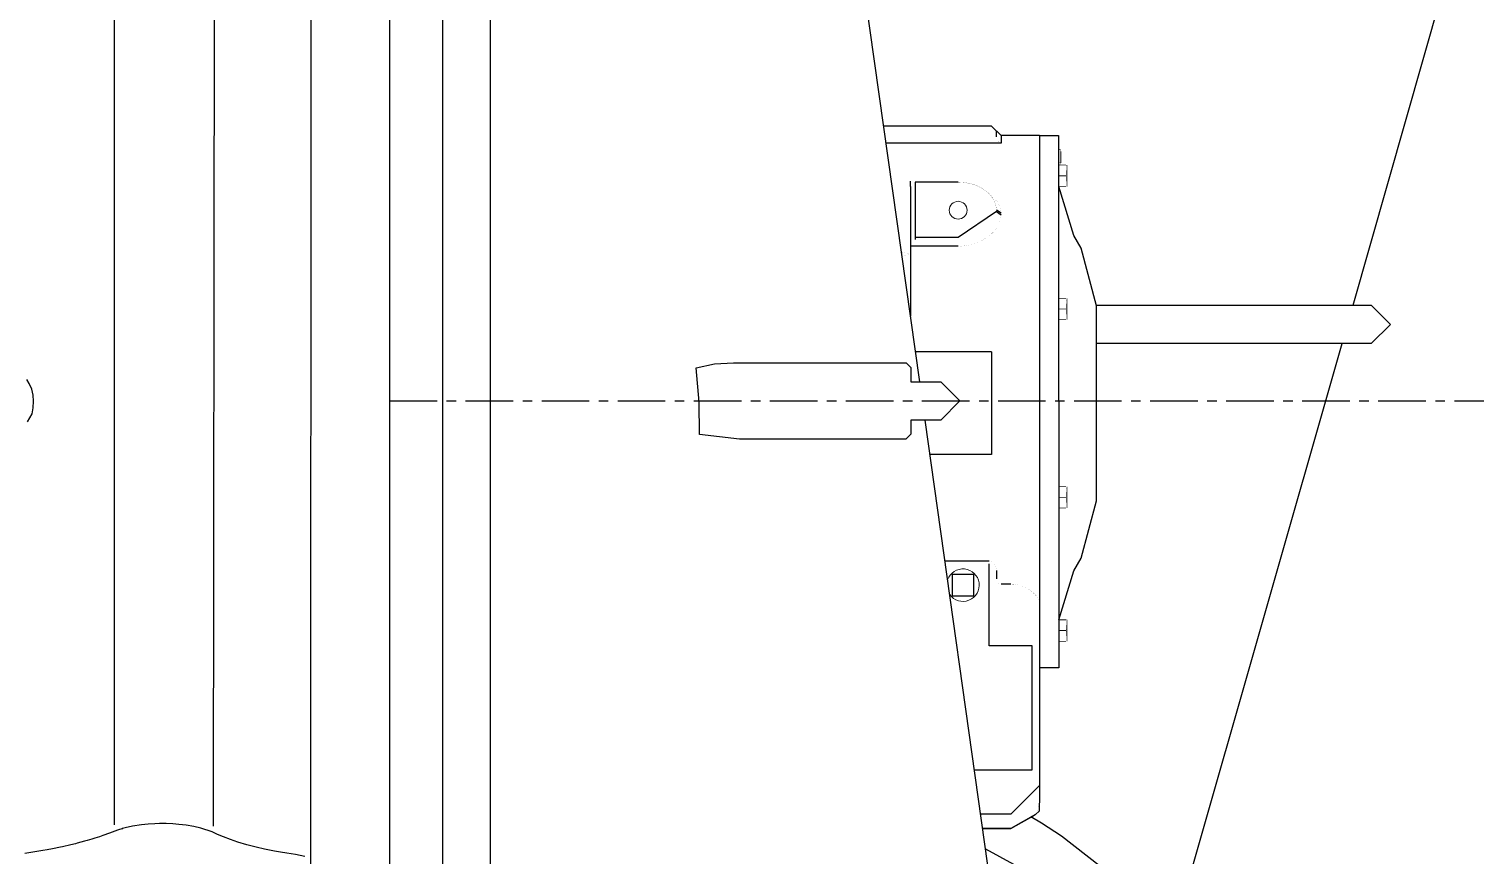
# Model space of a CAD drawing. Header units: inches. Extents: x 0 to 533, y 0 to 406.
# Drawn here: x 193.96 to 231.99, y 179.8 to 201.52 of the extents above; entities that cross this region are included whole.
import ezdxf

# ---------------------------------------------------------------- set-up
doc = ezdxf.new("R2010")
doc.units = ezdxf.units.IN
doc.header["$MEASUREMENT"] = 0
doc.linetypes.add('atContinuous2', pattern=[0])
doc.linetypes.add('CENTER', pattern=[2, 1.25, -0.25, 0.25, -0.25])
doc.layers.add('UnFound-2', color=7, linetype='Continuous')

# ---------------------------------------------------------------- blocks, each defined once
blk = doc.blocks.new('P1DISCHARGESV')
for p, q in [((-38.772, -35.8), (-38.772, 35.235)), ((-37.513, -35.592), (-37.516, 35.235)), ((-26.229, 0.503), (-28.866, 19.166)), ((-40.168, 12.438), (-40.168, -12.438)), ((-14.83, 2.513), (-12.257, 11.557)), ((-24.337, 7.225), (-27.179, 7.225)), ((-24.085, 6.975), (-24.337, 7.225)), ((-24.212, 6.945), (-24.212, 7.1)), ((-23.081, 6.975), (-24.085, 6.975)), ((-24.085, 6.975), (-24.085, 6.775)), ((-23.081, 6.975), (-22.578, 6.975)), ((-23.081, 6.975), (-23.081, -10.109)), ((-22.578, 6.975), (-22.57, -7.02)), ((-24.085, 6.775), (-27.115, 6.775)), ((-26.472, 5.637), (-26.472, 5.773)), ((-26.344, 5.75), (-26.347, 4.243)), ((-25.216, 5.75), (-26.344, 5.75)), ((-26.472, 5.637), (-26.472, 2.226)), ((-22.174, 4.351), (-22.57, 5.634)), ((-24.211, 4.979), (-25.216, 4.292)), ((-24.212, 5.02), (-24.086, 4.942)), ((-24.211, 4.979), (-24.086, 4.888)), ((-25.216, 4.292), (-26.347, 4.292)), ((-21.978, 4.012), (-22.174, 4.351)), ((-25.216, 4.066), (-26.466, 4.07)), ((-21.575, 2.504), (-21.978, 4.012)), ((-21.575, -2.625), (-21.575, 2.504)), ((-21.574, 2.513), (-14.354, 2.513)), ((-14.354, 2.513), (-13.852, 2.01)), ((-13.852, 2.01), (-14.353, 1.509)), ((-24.337, 1.294), (-26.341, 1.294)), ((-24.337, 1.294), (-24.337, -1.413)), ((-14.353, 1.509), (-21.574, 1.509)), ((-19.785, -14.805), (-15.119, 1.509)), ((-32.107, 0.867), (-31.626, 0.975)), ((-32.024, -0.029), (-32.107, 0.867)), ((-31.626, 0.975), (-31.125, 1.005)), ((-31.125, 1.005), (-26.588, 1.005)), ((-26.588, 1.005), (-26.462, 0.88)), ((-26.462, 0.88), (-26.462, 0.503)), ((-26.462, 0.503), (-25.676, 0.503)), ((-25.676, 0.503), (-25.174, -0.001)), ((-32.018, -0.882), (-32.024, -0.029)), ((-25.174, -0.001), (-25.676, -0.502)), ((-25.676, -0.502), (-26.462, -0.502)), ((-26.462, -0.502), (-26.462, -0.878)), ((-23.751, -17.04), (-26.087, -0.502)), ((-30.963, -1.005), (-32.018, -0.882)), ((-26.589, -1.005), (-30.963, -1.005)), ((-26.462, -0.878), (-26.589, -1.005)), ((-24.337, -1.413), (-25.958, -1.413)), ((-21.978, -4.13), (-21.575, -2.625)), ((-22.174, -4.47), (-21.978, -4.13)), ((-24.4, -4.214), (-25.563, -4.214)), ((-24.809, -4.561), (-25.371, -4.561)), ((-25.371, -4.561), (-25.371, -5.125)), ((-24.809, -5.125), (-24.809, -4.561)), ((-24.399, -6.436), (-24.4, -4.287)), ((-24.211, -4.457), (-24.211, -4.677)), ((-22.57, -5.755), (-22.174, -4.47)), ((-23.834, -4.815), (-24.085, -4.816)), ((-25.371, -5.125), (-24.809, -5.125)), ((-23.269, -6.436), (-24.399, -6.436)), ((-23.269, -9.701), (-23.269, -6.436)), ((-22.57, -7.02), (-23.081, -7.02)), ((-24.788, -9.701), (-23.269, -9.701)), ((-23.081, -10.109), (-23.834, -10.862)), ((-23.081, -10.109), (-23.081, -10.486)), ((-23.082, -10.539), (-23.09, -10.605)), ((-23.09, -10.605), (-23.09, -10.663)), ((-23.081, -10.486), (-23.082, -10.539)), ((-23.834, -10.862), (-24.624, -10.862)), ((-23.186, -10.871), (-23.834, -11.238)), ((-23.834, -11.238), (-23.195, -10.883)), ((-23.028, -11.098), (-23.309, -10.936)), ((-23.09, -10.79), (-23.186, -10.871)), ((-23.09, -10.663), (-23.09, -10.79)), ((-23.834, -11.238), (-24.57, -11.238)), ((-24.57, -11.238), (-23.834, -11.238)), ((-22.495, -11.445), (-23.028, -11.098)), ((-23.752, -12.186), (-24.493, -11.787)), ((-21.499, -12.222), (-22.495, -11.445))]:
    blk.add_line(p, q)
at = {"color": 5, "linetype": 'CENTER'}
blk.add_line((-40.168, 0), (0, 0), dxfattribs=at)
at = {"layer": 'UnFound-2', "color": 7, "lineweight": 9}
for points in [[(-24.085, 6.775, 0.000776, 0.000776, 0), (-24.093, 6.779, 0.000776, 0.000776, 0), (-24.101, 6.781, 0.000776, 0.000776, 0), (-24.108, 6.785, 0.000776, 0.000776, 0), (-24.115, 6.789, 0.000776, 0.000776, 0), (-24.123, 6.793, 0.000776, 0.000776, 0), (-24.13, 6.798, 0.000776, 0.000776, 0), (-24.137, 6.803, 0.000776, 0.000776, 0), (-24.145, 6.808, 0.000776, 0.000776, 0), (-24.151, 6.815, 0.000776, 0.000776, 0), (-24.158, 6.822, 0.000776, 0.000776, 0), (-24.164, 6.828, 0.000776, 0.000776, 0), (-24.17, 6.836, 0.000776, 0.000776, 0), (-24.176, 6.843, 0.000776, 0.000776, 0), (-24.183, 6.852, 0.000776, 0.000776, 0), (-24.187, 6.86, 0.000776, 0.000776, 0), (-24.192, 6.87, 0.000776, 0.000776, 0), (-24.196, 6.877, 0.000776, 0.000776, 0), (-24.2, 6.886, 0.000776, 0.000776, 0), (-24.203, 6.896, 0.000776, 0.000776, 0), (-24.206, 6.905, 0.000776, 0.000776, 0), (-24.208, 6.916, 0.000776, 0.000776, 0), (-24.21, 6.924, 0.000776, 0.000776, 0), (-24.211, 6.934, 0.000776, 0.000776, 0), (-24.212, 6.945, 0.000776, 0.000776, 0)], [(-22.578, 6.621, 0.00597, 0.00597, 0), (-22.518, 6.621, 0.00597, 0.00597, 0)], [(-22.578, 6.604, 0.00597, 0.00597, 0), (-22.518, 6.604, 0.00597, 0.00597, 0)], [(-22.578, 6.6, 0.00597, 0.00597, 0), (-22.518, 6.6, 0.00597, 0.00597, 0)], [(-22.578, 6.561, 0.00597, 0.00597, 0), (-22.518, 6.561, 0.00597, 0.00597, 0)], [(-22.518, 6.258, 0.0302, 0.0302, 0), (-22.518, 6.561, 0.0302, 0.0302, 0)], [(-22.518, 6.561, 0.00395, 0.00395, 0), (-22.518, 6.6, 0.00395, 0.00395, 0)], [(-22.518, 6.604, 0.00173, 0.00173, 0), (-22.518, 6.621, 0.00173, 0.00173, 0)], [(-22.518, 6.6, 0.000385, 0.000385, 0), (-22.518, 6.604, 0.000385, 0.000385, 0)], [(-22.578, 6.199, 0.0196, 0.0196, 0), (-22.383, 6.199, 0.0196, 0.0196, 0)], [(-22.578, 6.258, 0.00597, 0.00597, 0), (-22.518, 6.258, 0.00597, 0.00597, 0)], [(-22.578, 6.256, 0.00597, 0.00597, 0), (-22.518, 6.256, 0.00597, 0.00597, 0)], [(-22.578, 6.219, 0.00597, 0.00597, 0), (-22.518, 6.219, 0.00597, 0.00597, 0)], [(-22.578, 6.219, 0.00597, 0.00597, 0), (-22.518, 6.219, 0.00597, 0.00597, 0)], [(-22.578, 6.206, 0.00597, 0.00597, 0), (-22.518, 6.206, 0.00597, 0.00597, 0)], [(-22.578, 6.204, 0.00597, 0.00597, 0), (-22.518, 6.204, 0.00597, 0.00597, 0)], [(-22.518, 6.219, 0.00376, 0.00376, 0), (-22.518, 6.256, 0.00376, 0.00376, 0)], [(-22.518, 6.206, 0.00125, 0.00125, 0), (-22.518, 6.219, 0.00125, 0.00125, 0)], [(-22.518, 6.256, 0.000193, 0.000193, 0), (-22.518, 6.258, 0.000193, 0.000193, 0)], [(-22.518, 6.204, 0.000193, 0.000193, 0), (-22.518, 6.206, 0.000193, 0.000193, 0)], [(-22.357, 6.199, 0.0025, 0.0025, 0), (-22.382, 6.199, 0.0025, 0.0025, 0)], [(-22.383, 6.199, 0.000482, 0.000482, 0), (-22.381, 6.192, 0.000482, 0.000482, 0), (-22.379, 6.186, 0.000482, 0.000482, 0), (-22.376, 6.18, 0.000482, 0.000482, 0), (-22.375, 6.175, 0.000482, 0.000482, 0), (-22.372, 6.168, 0.000482, 0.000482, 0), (-22.372, 6.162, 0.000482, 0.000482, 0), (-22.37, 6.154, 0.000482, 0.000482, 0), (-22.368, 6.15, 0.000482, 0.000482, 0), (-22.367, 6.143, 0.000482, 0.000482, 0), (-22.365, 6.138, 0.000482, 0.000482, 0), (-22.364, 6.132, 0.000482, 0.000482, 0), (-22.363, 6.127, 0.000482, 0.000482, 0), (-22.362, 6.12, 0.000482, 0.000482, 0), (-22.361, 6.115, 0.000482, 0.000482, 0), (-22.36, 6.109, 0.000482, 0.000482, 0), (-22.359, 6.103, 0.000482, 0.000482, 0), (-22.359, 6.098, 0.000482, 0.000482, 0), (-22.359, 6.093, 0.000482, 0.000482, 0), (-22.359, 6.087, 0.000482, 0.000482, 0), (-22.358, 6.081, 0.000482, 0.000482, 0), (-22.358, 6.075, 0.000482, 0.000482, 0), (-22.358, 6.069, 0.000482, 0.000482, 0), (-22.358, 6.064, 0.000482, 0.000482, 0), (-22.358, 6.058, 0.000482, 0.000482, 0)], [(-22.357, 6.199, 0.0141, 0.0141, 0), (-22.357, 6.058, 0.0141, 0.0141, 0)], [(-24.211, 5.003, 0.00385, 0.00385, 0), (-24.212, 5.042, 0.00385, 0.00385, 0), (-24.216, 5.081, 0.00385, 0.00385, 0), (-24.223, 5.12, 0.00385, 0.00385, 0), (-24.233, 5.158, 0.00385, 0.00385, 0), (-24.245, 5.196, 0.00385, 0.00385, 0), (-24.26, 5.233, 0.00385, 0.00385, 0), (-24.276, 5.268, 0.00385, 0.00385, 0), (-24.295, 5.304, 0.00385, 0.00385, 0), (-24.316, 5.339, 0.00385, 0.00385, 0), (-24.341, 5.372, 0.00385, 0.00385, 0), (-24.367, 5.404, 0.00385, 0.00385, 0), (-24.393, 5.434, 0.00385, 0.00385, 0), (-24.423, 5.465, 0.00385, 0.00385, 0), (-24.454, 5.493, 0.00385, 0.00385, 0), (-24.488, 5.519, 0.00385, 0.00385, 0), (-24.523, 5.545, 0.00385, 0.00385, 0), (-24.558, 5.57, 0.00385, 0.00385, 0), (-24.596, 5.592, 0.00385, 0.00385, 0), (-24.633, 5.614, 0.00385, 0.00385, 0), (-24.675, 5.633, 0.00385, 0.00385, 0), (-24.715, 5.652, 0.00385, 0.00385, 0), (-24.757, 5.668, 0.00385, 0.00385, 0), (-24.8, 5.684, 0.00385, 0.00385, 0), (-24.844, 5.699, 0.00385, 0.00385, 0), (-24.889, 5.71, 0.00385, 0.00385, 0), (-24.934, 5.721, 0.00385, 0.00385, 0), (-24.98, 5.73, 0.00385, 0.00385, 0), (-25.027, 5.737, 0.00385, 0.00385, 0), (-25.074, 5.743, 0.00385, 0.00385, 0), (-25.121, 5.746, 0.00385, 0.00385, 0), (-25.169, 5.75, 0.00385, 0.00385, 0), (-25.216, 5.75, 0.00385, 0.00385, 0)], [(-22.578, 5.918, 0.0196, 0.0196, 0), (-22.383, 5.918, 0.0196, 0.0196, 0)], [(-22.383, 5.918, 0.000482, 0.000482, 0), (-22.381, 5.91, 0.000482, 0.000482, 0), (-22.379, 5.904, 0.000482, 0.000482, 0), (-22.376, 5.897, 0.000482, 0.000482, 0), (-22.375, 5.892, 0.000482, 0.000482, 0), (-22.372, 5.886, 0.000482, 0.000482, 0), (-22.372, 5.88, 0.000482, 0.000482, 0), (-22.37, 5.873, 0.000482, 0.000482, 0), (-22.368, 5.866, 0.000482, 0.000482, 0), (-22.367, 5.861, 0.000482, 0.000482, 0), (-22.365, 5.856, 0.000482, 0.000482, 0), (-22.364, 5.848, 0.000482, 0.000482, 0), (-22.363, 5.843, 0.000482, 0.000482, 0), (-22.362, 5.839, 0.000482, 0.000482, 0), (-22.361, 5.832, 0.000482, 0.000482, 0), (-22.36, 5.825, 0.000482, 0.000482, 0), (-22.359, 5.82, 0.000482, 0.000482, 0), (-22.359, 5.815, 0.000482, 0.000482, 0), (-22.359, 5.81, 0.000482, 0.000482, 0), (-22.359, 5.803, 0.000482, 0.000482, 0), (-22.358, 5.797, 0.000482, 0.000482, 0), (-22.358, 5.792, 0.000482, 0.000482, 0), (-22.358, 5.788, 0.000482, 0.000482, 0), (-22.358, 5.781, 0.000482, 0.000482, 0), (-22.358, 5.775, 0.000482, 0.000482, 0)], [(-22.357, 6.058, 0.000305, 0.000305, 0), (-22.357, 6.053, 0.000305, 0.000305, 0), (-22.357, 6.046, 0.000305, 0.000305, 0), (-22.357, 6.041, 0.000305, 0.000305, 0), (-22.357, 6.037, 0.000305, 0.000305, 0), (-22.358, 6.029, 0.000305, 0.000305, 0), (-22.359, 6.023, 0.000305, 0.000305, 0), (-22.359, 6.019, 0.000305, 0.000305, 0), (-22.359, 6.013, 0.000305, 0.000305, 0), (-22.36, 6.007, 0.000305, 0.000305, 0), (-22.361, 6, 0.000305, 0.000305, 0), (-22.362, 5.997, 0.000305, 0.000305, 0), (-22.363, 5.991, 0.000305, 0.000305, 0), (-22.364, 5.984, 0.000305, 0.000305, 0), (-22.366, 5.978, 0.000305, 0.000305, 0), (-22.367, 5.973, 0.000305, 0.000305, 0), (-22.369, 5.966, 0.000305, 0.000305, 0), (-22.37, 5.96, 0.000305, 0.000305, 0), (-22.372, 5.955, 0.000305, 0.000305, 0), (-22.373, 5.949, 0.000305, 0.000305, 0), (-22.374, 5.942, 0.000305, 0.000305, 0), (-22.376, 5.936, 0.000305, 0.000305, 0), (-22.378, 5.929, 0.000305, 0.000305, 0), (-22.38, 5.923, 0.000305, 0.000305, 0), (-22.382, 5.917, 0.000305, 0.000305, 0)], [(-22.357, 5.775, 0.000385, 0.000385, 0), (-22.357, 5.769, 0.000385, 0.000385, 0), (-22.357, 5.765, 0.000385, 0.000385, 0), (-22.357, 5.758, 0.000385, 0.000385, 0), (-22.357, 5.753, 0.000385, 0.000385, 0), (-22.358, 5.747, 0.000385, 0.000385, 0), (-22.359, 5.743, 0.000385, 0.000385, 0), (-22.359, 5.735, 0.000385, 0.000385, 0), (-22.359, 5.729, 0.000385, 0.000385, 0), (-22.36, 5.724, 0.000385, 0.000385, 0), (-22.361, 5.719, 0.000385, 0.000385, 0), (-22.362, 5.715, 0.000385, 0.000385, 0), (-22.363, 5.707, 0.000385, 0.000385, 0), (-22.364, 5.701, 0.000385, 0.000385, 0), (-22.366, 5.696, 0.000385, 0.000385, 0), (-22.367, 5.69, 0.000385, 0.000385, 0), (-22.369, 5.684, 0.000385, 0.000385, 0), (-22.37, 5.678, 0.000385, 0.000385, 0), (-22.372, 5.673, 0.000385, 0.000385, 0), (-22.373, 5.666, 0.000385, 0.000385, 0), (-22.374, 5.66, 0.000385, 0.000385, 0), (-22.376, 5.653, 0.000385, 0.000385, 0), (-22.378, 5.647, 0.000385, 0.000385, 0), (-22.38, 5.64, 0.000385, 0.000385, 0), (-22.382, 5.634, 0.000385, 0.000385, 0)], [(-22.357, 6.058, 0.0283, 0.0283, 0), (-22.357, 5.775, 0.0283, 0.0283, 0)], [(-22.357, 5.775, 0.0141, 0.0141, 0), (-22.357, 5.634, 0.0141, 0.0141, 0)], [(-26.348, 5.65, 0.000409, 0.000409, 0), (-26.35, 5.644, 0.000409, 0.000409, 0), (-26.352, 5.638, 0.000409, 0.000409, 0), (-26.355, 5.633, 0.000409, 0.000409, 0), (-26.357, 5.63, 0.000409, 0.000409, 0), (-26.361, 5.626, 0.000409, 0.000409, 0), (-26.365, 5.623, 0.000409, 0.000409, 0), (-26.37, 5.62, 0.000409, 0.000409, 0), (-26.375, 5.618, 0.000409, 0.000409, 0), (-26.381, 5.616, 0.000409, 0.000409, 0), (-26.385, 5.614, 0.000409, 0.000409, 0), (-26.39, 5.614, 0.000409, 0.000409, 0), (-26.396, 5.613, 0.000409, 0.000409, 0), (-26.403, 5.614, 0.000409, 0.000409, 0), (-26.408, 5.614, 0.000409, 0.000409, 0), (-26.414, 5.615, 0.000409, 0.000409, 0), (-26.421, 5.616, 0.000409, 0.000409, 0), (-26.427, 5.618, 0.000409, 0.000409, 0), (-26.434, 5.62, 0.000409, 0.000409, 0), (-26.439, 5.621, 0.000409, 0.000409, 0), (-26.446, 5.624, 0.000409, 0.000409, 0), (-26.452, 5.628, 0.000409, 0.000409, 0), (-26.46, 5.63, 0.000409, 0.000409, 0), (-26.465, 5.633, 0.000409, 0.000409, 0), (-26.472, 5.637, 0.000409, 0.000409, 0)], [(-24.369, 5.408, 0.00134, 0.00134, 0), (-24.355, 5.396, 0.00134, 0.00134, 0), (-24.342, 5.388, 0.00134, 0.00134, 0), (-24.329, 5.378, 0.00134, 0.00134, 0), (-24.317, 5.366, 0.00134, 0.00134, 0), (-24.305, 5.357, 0.00134, 0.00134, 0), (-24.292, 5.346, 0.00134, 0.00134, 0), (-24.281, 5.336, 0.00134, 0.00134, 0), (-24.269, 5.325, 0.00134, 0.00134, 0), (-24.259, 5.313, 0.00134, 0.00134, 0), (-24.247, 5.304, 0.00134, 0.00134, 0), (-24.238, 5.291, 0.00134, 0.00134, 0), (-24.228, 5.28, 0.00134, 0.00134, 0), (-24.217, 5.268, 0.00134, 0.00134, 0), (-24.208, 5.258, 0.00134, 0.00134, 0), (-24.199, 5.244, 0.00134, 0.00134, 0), (-24.19, 5.232, 0.00134, 0.00134, 0), (-24.182, 5.222, 0.00134, 0.00134, 0), (-24.173, 5.208, 0.00134, 0.00134, 0), (-24.166, 5.196, 0.00134, 0.00134, 0), (-24.159, 5.184, 0.00134, 0.00134, 0), (-24.151, 5.171, 0.00134, 0.00134, 0), (-24.145, 5.158, 0.00134, 0.00134, 0), (-24.138, 5.146, 0.00134, 0.00134, 0), (-24.132, 5.132, 0.00134, 0.00134, 0), (-24.127, 5.12, 0.00134, 0.00134, 0), (-24.122, 5.106, 0.00134, 0.00134, 0), (-24.116, 5.094, 0.00134, 0.00134, 0), (-24.111, 5.079, 0.00134, 0.00134, 0), (-24.108, 5.066, 0.00134, 0.00134, 0), (-24.104, 5.052, 0.00134, 0.00134, 0), (-24.1, 5.039, 0.00134, 0.00134, 0), (-24.097, 5.024, 0.00134, 0.00134, 0), (-24.094, 5.011, 0.00134, 0.00134, 0), (-24.092, 4.997, 0.00134, 0.00134, 0), (-24.089, 4.984, 0.00134, 0.00134, 0), (-24.088, 4.97, 0.00134, 0.00134, 0), (-24.087, 4.955, 0.00134, 0.00134, 0), (-24.086, 4.942, 0.00134, 0.00134, 0)], [(-22.578, 5.634, 0.0196, 0.0196, 0), (-22.383, 5.634, 0.0196, 0.0196, 0)], [(-22.383, 5.634, 0.0025, 0.0025, 0), (-22.358, 5.634, 0.0025, 0.0025, 0)], [(-24.211, 4.979, 0.0000963, 0.0000963, 0), (-24.211, 4.981, 0.0000963, 0.0000963, 0), (-24.211, 4.982, 0.0000963, 0.0000963, 0), (-24.211, 4.983, 0.0000963, 0.0000963, 0), (-24.211, 4.984, 0.0000963, 0.0000963, 0), (-24.211, 4.985, 0.0000963, 0.0000963, 0), (-24.211, 4.987, 0.0000963, 0.0000963, 0), (-24.211, 4.989, 0.0000963, 0.0000963, 0), (-24.211, 4.989, 0.0000963, 0.0000963, 0), (-24.211, 4.99, 0.0000963, 0.0000963, 0), (-24.211, 4.992, 0.0000963, 0.0000963, 0), (-24.211, 4.993, 0.0000963, 0.0000963, 0), (-24.211, 4.994, 0.0000963, 0.0000963, 0), (-24.211, 4.995, 0.0000963, 0.0000963, 0), (-24.211, 4.996, 0.0000963, 0.0000963, 0), (-24.211, 4.998, 0.0000963, 0.0000963, 0), (-24.211, 4.999, 0.0000963, 0.0000963, 0), (-24.211, 5.001, 0.0000963, 0.0000963, 0), (-24.211, 5.003, 0.0000963, 0.0000963, 0)], [(-24.086, 4.887, 0.00128, 0.00128, 0), (-24.087, 4.873, 0.00128, 0.00128, 0), (-24.088, 4.859, 0.00128, 0.00128, 0), (-24.089, 4.845, 0.00128, 0.00128, 0), (-24.092, 4.831, 0.00128, 0.00128, 0), (-24.094, 4.817, 0.00128, 0.00128, 0), (-24.097, 4.803, 0.00128, 0.00128, 0), (-24.1, 4.788, 0.00128, 0.00128, 0), (-24.103, 4.776, 0.00128, 0.00128, 0), (-24.107, 4.761, 0.00128, 0.00128, 0), (-24.11, 4.747, 0.00128, 0.00128, 0), (-24.115, 4.733, 0.00128, 0.00128, 0), (-24.12, 4.719, 0.00128, 0.00128, 0), (-24.125, 4.706, 0.00128, 0.00128, 0), (-24.131, 4.691, 0.00128, 0.00128, 0), (-24.136, 4.677, 0.00128, 0.00128, 0), (-24.142, 4.663, 0.00128, 0.00128, 0), (-24.148, 4.649, 0.00128, 0.00128, 0), (-24.156, 4.634, 0.00128, 0.00128, 0), (-24.162, 4.622, 0.00128, 0.00128, 0), (-24.169, 4.608, 0.00128, 0.00128, 0), (-24.178, 4.595, 0.00128, 0.00128, 0), (-24.186, 4.58, 0.00128, 0.00128, 0), (-24.193, 4.568, 0.00128, 0.00128, 0), (-24.203, 4.553, 0.00128, 0.00128, 0), (-24.212, 4.541, 0.00128, 0.00128, 0), (-24.221, 4.527, 0.00128, 0.00128, 0), (-24.231, 4.514, 0.00128, 0.00128, 0), (-24.24, 4.501, 0.00128, 0.00128, 0), (-24.251, 4.489, 0.00128, 0.00128, 0), (-24.262, 4.475, 0.00128, 0.00128, 0), (-24.272, 4.464, 0.00128, 0.00128, 0), (-24.284, 4.451, 0.00128, 0.00128, 0), (-24.294, 4.439, 0.00128, 0.00128, 0), (-24.307, 4.425, 0.00128, 0.00128, 0), (-24.317, 4.415, 0.00128, 0.00128, 0), (-24.33, 4.402, 0.00128, 0.00128, 0), (-24.343, 4.39, 0.00128, 0.00128, 0), (-24.356, 4.379, 0.00128, 0.00128, 0), (-24.369, 4.368, 0.00128, 0.00128, 0), (-24.382, 4.356, 0.00128, 0.00128, 0), (-24.396, 4.344, 0.00128, 0.00128, 0), (-24.409, 4.334, 0.00128, 0.00128, 0), (-24.423, 4.323, 0.00128, 0.00128, 0), (-24.438, 4.311, 0.00128, 0.00128, 0), (-24.452, 4.302, 0.00128, 0.00128, 0), (-24.468, 4.292, 0.00128, 0.00128, 0), (-24.482, 4.281, 0.00128, 0.00128, 0), (-24.498, 4.27, 0.00128, 0.00128, 0), (-24.514, 4.262, 0.00128, 0.00128, 0), (-24.529, 4.251, 0.00128, 0.00128, 0), (-24.545, 4.243, 0.00128, 0.00128, 0), (-24.561, 4.234, 0.00128, 0.00128, 0), (-24.579, 4.225, 0.00128, 0.00128, 0), (-24.594, 4.217, 0.00128, 0.00128, 0), (-24.611, 4.208, 0.00128, 0.00128, 0), (-24.629, 4.199, 0.00128, 0.00128, 0), (-24.645, 4.19, 0.00128, 0.00128, 0), (-24.662, 4.184, 0.00128, 0.00128, 0), (-24.681, 4.176, 0.00128, 0.00128, 0), (-24.698, 4.169, 0.00128, 0.00128, 0), (-24.716, 4.162, 0.00128, 0.00128, 0), (-24.734, 4.155, 0.00128, 0.00128, 0), (-24.752, 4.148, 0.00128, 0.00128, 0), (-24.77, 4.141, 0.00128, 0.00128, 0), (-24.788, 4.135, 0.00128, 0.00128, 0), (-24.808, 4.131, 0.00128, 0.00128, 0), (-24.826, 4.123, 0.00128, 0.00128, 0), (-24.844, 4.118, 0.00128, 0.00128, 0), (-24.864, 4.113, 0.00128, 0.00128, 0), (-24.883, 4.108, 0.00128, 0.00128, 0), (-24.902, 4.105, 0.00128, 0.00128, 0), (-24.92, 4.099, 0.00128, 0.00128, 0), (-24.941, 4.095, 0.00128, 0.00128, 0), (-24.96, 4.09, 0.00128, 0.00128, 0), (-24.979, 4.087, 0.00128, 0.00128, 0), (-24.998, 4.084, 0.00128, 0.00128, 0), (-25.019, 4.082, 0.00128, 0.00128, 0), (-25.038, 4.078, 0.00128, 0.00128, 0), (-25.057, 4.076, 0.00128, 0.00128, 0), (-25.077, 4.074, 0.00128, 0.00128, 0), (-25.097, 4.07, 0.00128, 0.00128, 0), (-25.117, 4.07, 0.00128, 0.00128, 0), (-25.137, 4.069, 0.00128, 0.00128, 0), (-25.156, 4.067, 0.00128, 0.00128, 0), (-25.177, 4.067, 0.00128, 0.00128, 0), (-25.196, 4.066, 0.00128, 0.00128, 0), (-25.216, 4.066, 0.00128, 0.00128, 0)], [(-24.086, 4.941, 0.0000963, 0.0000963, 0), (-24.086, 4.938, 0.0000963, 0.0000963, 0), (-24.086, 4.936, 0.0000963, 0.0000963, 0), (-24.086, 4.935, 0.0000963, 0.0000963, 0), (-24.086, 4.932, 0.0000963, 0.0000963, 0), (-24.085, 4.93, 0.0000963, 0.0000963, 0), (-24.085, 4.928, 0.0000963, 0.0000963, 0), (-24.085, 4.926, 0.0000963, 0.0000963, 0), (-24.085, 4.922, 0.0000963, 0.0000963, 0), (-24.085, 4.921, 0.0000963, 0.0000963, 0), (-24.085, 4.919, 0.0000963, 0.0000963, 0), (-24.085, 4.917, 0.0000963, 0.0000963, 0), (-24.085, 4.915, 0.0000963, 0.0000963, 0), (-24.085, 4.911, 0.0000963, 0.0000963, 0), (-24.085, 4.91, 0.0000963, 0.0000963, 0), (-24.085, 4.908, 0.0000963, 0.0000963, 0), (-24.085, 4.905, 0.0000963, 0.0000963, 0), (-24.085, 4.903, 0.0000963, 0.0000963, 0), (-24.085, 4.902, 0.0000963, 0.0000963, 0), (-24.085, 4.898, 0.0000963, 0.0000963, 0), (-24.086, 4.896, 0.0000963, 0.0000963, 0), (-24.086, 4.894, 0.0000963, 0.0000963, 0), (-24.086, 4.892, 0.0000963, 0.0000963, 0), (-24.086, 4.888, 0.0000963, 0.0000963, 0), (-24.086, 4.886, 0.0000963, 0.0000963, 0)], [(-26.472, 4.067, 0.000609, 0.000609, 0), (-26.466, 4.07, 0.000609, 0.000609, 0), (-26.459, 4.078, 0.000609, 0.000609, 0), (-26.452, 4.084, 0.000609, 0.000609, 0), (-26.446, 4.088, 0.000609, 0.000609, 0), (-26.44, 4.095, 0.000609, 0.000609, 0), (-26.433, 4.1, 0.000609, 0.000609, 0), (-26.427, 4.108, 0.000609, 0.000609, 0), (-26.42, 4.115, 0.000609, 0.000609, 0), (-26.414, 4.122, 0.000609, 0.000609, 0), (-26.408, 4.128, 0.000609, 0.000609, 0), (-26.402, 4.134, 0.000609, 0.000609, 0), (-26.396, 4.142, 0.000609, 0.000609, 0), (-26.391, 4.149, 0.000609, 0.000609, 0), (-26.385, 4.157, 0.000609, 0.000609, 0), (-26.38, 4.165, 0.000609, 0.000609, 0), (-26.374, 4.171, 0.000609, 0.000609, 0), (-26.37, 4.178, 0.000609, 0.000609, 0), (-26.366, 4.187, 0.000609, 0.000609, 0), (-26.362, 4.194, 0.000609, 0.000609, 0), (-26.358, 4.2, 0.000609, 0.000609, 0), (-26.355, 4.208, 0.000609, 0.000609, 0), (-26.352, 4.215, 0.000609, 0.000609, 0), (-26.35, 4.223, 0.000609, 0.000609, 0), (-26.348, 4.228, 0.000609, 0.000609, 0)], [(-26.347, 4.243, 0.0000963, 0.0000963, 0), (-26.347, 4.242, 0.0000963, 0.0000963, 0), (-26.347, 4.24, 0.0000963, 0.0000963, 0), (-26.347, 4.238, 0.0000963, 0.0000963, 0), (-26.347, 4.236, 0.0000963, 0.0000963, 0), (-26.347, 4.234, 0.0000963, 0.0000963, 0), (-26.347, 4.232, 0.0000963, 0.0000963, 0), (-26.347, 4.231, 0.0000963, 0.0000963, 0), (-26.347, 4.23, 0.0000963, 0.0000963, 0), (-26.348, 4.229, 0.0000963, 0.0000963, 0), (-26.348, 4.228, 0.0000963, 0.0000963, 0)], [(-22.578, 2.698, 0.0196, 0.0196, 0), (-22.383, 2.698, 0.0196, 0.0196, 0)], [(-22.357, 2.698, 0.0025, 0.0025, 0), (-22.382, 2.698, 0.0025, 0.0025, 0)], [(-22.383, 2.698, 0.000385, 0.000385, 0), (-22.381, 2.691, 0.000385, 0.000385, 0), (-22.379, 2.686, 0.000385, 0.000385, 0), (-22.376, 2.678, 0.000385, 0.000385, 0), (-22.375, 2.673, 0.000385, 0.000385, 0), (-22.372, 2.667, 0.000385, 0.000385, 0), (-22.372, 2.66, 0.000385, 0.000385, 0), (-22.37, 2.654, 0.000385, 0.000385, 0), (-22.368, 2.649, 0.000385, 0.000385, 0), (-22.367, 2.642, 0.000385, 0.000385, 0), (-22.365, 2.637, 0.000385, 0.000385, 0), (-22.364, 2.632, 0.000385, 0.000385, 0), (-22.363, 2.625, 0.000385, 0.000385, 0), (-22.362, 2.619, 0.000385, 0.000385, 0), (-22.361, 2.614, 0.000385, 0.000385, 0), (-22.36, 2.608, 0.000385, 0.000385, 0), (-22.359, 2.601, 0.000385, 0.000385, 0), (-22.359, 2.597, 0.000385, 0.000385, 0), (-22.359, 2.591, 0.000385, 0.000385, 0), (-22.359, 2.586, 0.000385, 0.000385, 0), (-22.358, 2.579, 0.000385, 0.000385, 0), (-22.358, 2.573, 0.000385, 0.000385, 0), (-22.358, 2.568, 0.000385, 0.000385, 0), (-22.358, 2.563, 0.000385, 0.000385, 0), (-22.358, 2.557, 0.000385, 0.000385, 0)], [(-22.357, 2.698, 0.0141, 0.0141, 0), (-22.357, 2.557, 0.0141, 0.0141, 0)], [(-22.578, 2.416, 0.0196, 0.0196, 0), (-22.383, 2.416, 0.0196, 0.0196, 0)], [(-22.383, 2.416, 0.000482, 0.000482, 0), (-22.381, 2.409, 0.000482, 0.000482, 0), (-22.379, 2.403, 0.000482, 0.000482, 0), (-22.376, 2.397, 0.000482, 0.000482, 0), (-22.375, 2.39, 0.000482, 0.000482, 0), (-22.372, 2.385, 0.000482, 0.000482, 0), (-22.372, 2.377, 0.000482, 0.000482, 0), (-22.37, 2.372, 0.000482, 0.000482, 0), (-22.368, 2.365, 0.000482, 0.000482, 0), (-22.367, 2.36, 0.000482, 0.000482, 0), (-22.365, 2.354, 0.000482, 0.000482, 0), (-22.364, 2.349, 0.000482, 0.000482, 0), (-22.363, 2.343, 0.000482, 0.000482, 0), (-22.362, 2.337, 0.000482, 0.000482, 0), (-22.361, 2.331, 0.000482, 0.000482, 0), (-22.36, 2.324, 0.000482, 0.000482, 0), (-22.359, 2.319, 0.000482, 0.000482, 0), (-22.359, 2.314, 0.000482, 0.000482, 0), (-22.359, 2.309, 0.000482, 0.000482, 0), (-22.359, 2.302, 0.000482, 0.000482, 0), (-22.358, 2.296, 0.000482, 0.000482, 0), (-22.358, 2.292, 0.000482, 0.000482, 0), (-22.358, 2.287, 0.000482, 0.000482, 0), (-22.358, 2.279, 0.000482, 0.000482, 0), (-22.358, 2.274, 0.000482, 0.000482, 0)], [(-22.357, 2.557, 0.000385, 0.000385, 0), (-22.357, 2.55, 0.000385, 0.000385, 0), (-22.357, 2.545, 0.000385, 0.000385, 0), (-22.357, 2.541, 0.000385, 0.000385, 0), (-22.357, 2.535, 0.000385, 0.000385, 0), (-22.358, 2.529, 0.000385, 0.000385, 0), (-22.359, 2.522, 0.000385, 0.000385, 0), (-22.359, 2.518, 0.000385, 0.000385, 0), (-22.359, 2.511, 0.000385, 0.000385, 0), (-22.36, 2.506, 0.000385, 0.000385, 0), (-22.361, 2.499, 0.000385, 0.000385, 0), (-22.362, 2.495, 0.000385, 0.000385, 0), (-22.363, 2.489, 0.000385, 0.000385, 0), (-22.364, 2.483, 0.000385, 0.000385, 0), (-22.366, 2.477, 0.000385, 0.000385, 0), (-22.367, 2.471, 0.000385, 0.000385, 0), (-22.369, 2.466, 0.000385, 0.000385, 0), (-22.37, 2.46, 0.000385, 0.000385, 0), (-22.372, 2.453, 0.000385, 0.000385, 0), (-22.373, 2.448, 0.000385, 0.000385, 0), (-22.374, 2.441, 0.000385, 0.000385, 0), (-22.376, 2.436, 0.000385, 0.000385, 0), (-22.378, 2.428, 0.000385, 0.000385, 0), (-22.38, 2.422, 0.000385, 0.000385, 0), (-22.382, 2.416, 0.000385, 0.000385, 0)], [(-22.357, 2.557, 0.0283, 0.0283, 0), (-22.357, 2.274, 0.0283, 0.0283, 0)], [(-22.578, 2.133, 0.0196, 0.0196, 0), (-22.383, 2.133, 0.0196, 0.0196, 0)], [(-22.383, 2.133, 0.0025, 0.0025, 0), (-22.358, 2.133, 0.0025, 0.0025, 0)], [(-22.357, 2.274, 0.000482, 0.000482, 0), (-22.357, 2.268, 0.000482, 0.000482, 0), (-22.357, 2.262, 0.000482, 0.000482, 0), (-22.357, 2.257, 0.000482, 0.000482, 0), (-22.357, 2.252, 0.000482, 0.000482, 0), (-22.358, 2.246, 0.000482, 0.000482, 0), (-22.359, 2.241, 0.000482, 0.000482, 0), (-22.359, 2.234, 0.000482, 0.000482, 0), (-22.359, 2.23, 0.000482, 0.000482, 0), (-22.36, 2.223, 0.000482, 0.000482, 0), (-22.361, 2.218, 0.000482, 0.000482, 0), (-22.362, 2.212, 0.000482, 0.000482, 0), (-22.363, 2.206, 0.000482, 0.000482, 0), (-22.364, 2.201, 0.000482, 0.000482, 0), (-22.366, 2.196, 0.000482, 0.000482, 0), (-22.367, 2.188, 0.000482, 0.000482, 0), (-22.369, 2.183, 0.000482, 0.000482, 0), (-22.37, 2.176, 0.000482, 0.000482, 0), (-22.372, 2.171, 0.000482, 0.000482, 0), (-22.373, 2.165, 0.000482, 0.000482, 0), (-22.374, 2.159, 0.000482, 0.000482, 0), (-22.376, 2.152, 0.000482, 0.000482, 0), (-22.378, 2.146, 0.000482, 0.000482, 0), (-22.38, 2.139, 0.000482, 0.000482, 0), (-22.382, 2.133, 0.000482, 0.000482, 0)], [(-22.357, 2.274, 0.0141, 0.0141, 0), (-22.357, 2.133, 0.0141, 0.0141, 0)], [(-22.578, -2.252, 0.0196, 0.0196, 0), (-22.383, -2.252, 0.0196, 0.0196, 0)], [(-22.357, -2.252, 0.0025, 0.0025, 0), (-22.382, -2.252, 0.0025, 0.0025, 0)], [(-22.383, -2.252, 0.000482, 0.000482, 0), (-22.381, -2.26, 0.000482, 0.000482, 0), (-22.379, -2.266, 0.000482, 0.000482, 0), (-22.376, -2.272, 0.000482, 0.000482, 0), (-22.375, -2.278, 0.000482, 0.000482, 0), (-22.372, -2.284, 0.000482, 0.000482, 0), (-22.372, -2.291, 0.000482, 0.000482, 0), (-22.37, -2.297, 0.000482, 0.000482, 0), (-22.368, -2.303, 0.000482, 0.000482, 0), (-22.367, -2.309, 0.000482, 0.000482, 0), (-22.365, -2.314, 0.000482, 0.000482, 0), (-22.364, -2.32, 0.000482, 0.000482, 0), (-22.363, -2.326, 0.000482, 0.000482, 0), (-22.362, -2.331, 0.000482, 0.000482, 0), (-22.361, -2.337, 0.000482, 0.000482, 0), (-22.36, -2.345, 0.000482, 0.000482, 0), (-22.359, -2.349, 0.000482, 0.000482, 0), (-22.359, -2.354, 0.000482, 0.000482, 0), (-22.359, -2.359, 0.000482, 0.000482, 0), (-22.359, -2.367, 0.000482, 0.000482, 0), (-22.358, -2.372, 0.000482, 0.000482, 0), (-22.358, -2.377, 0.000482, 0.000482, 0), (-22.358, -2.383, 0.000482, 0.000482, 0), (-22.358, -2.39, 0.000482, 0.000482, 0), (-22.358, -2.395, 0.000482, 0.000482, 0)], [(-22.357, -2.252, 0.0143, 0.0143, 0), (-22.357, -2.395, 0.0143, 0.0143, 0)], [(-22.578, -2.534, 0.0196, 0.0196, 0), (-22.383, -2.534, 0.0196, 0.0196, 0)], [(-22.383, -2.534, 0.000482, 0.000482, 0), (-22.381, -2.542, 0.000482, 0.000482, 0), (-22.379, -2.55, 0.000482, 0.000482, 0), (-22.376, -2.554, 0.000482, 0.000482, 0), (-22.375, -2.56, 0.000482, 0.000482, 0), (-22.372, -2.568, 0.000482, 0.000482, 0), (-22.372, -2.574, 0.000482, 0.000482, 0), (-22.37, -2.579, 0.000482, 0.000482, 0), (-22.368, -2.585, 0.000482, 0.000482, 0), (-22.367, -2.591, 0.000482, 0.000482, 0), (-22.365, -2.597, 0.000482, 0.000482, 0), (-22.364, -2.603, 0.000482, 0.000482, 0), (-22.363, -2.608, 0.000482, 0.000482, 0), (-22.362, -2.615, 0.000482, 0.000482, 0), (-22.361, -2.621, 0.000482, 0.000482, 0), (-22.36, -2.627, 0.000482, 0.000482, 0), (-22.359, -2.631, 0.000482, 0.000482, 0), (-22.359, -2.637, 0.000482, 0.000482, 0), (-22.359, -2.643, 0.000482, 0.000482, 0), (-22.359, -2.649, 0.000482, 0.000482, 0), (-22.358, -2.655, 0.000482, 0.000482, 0), (-22.358, -2.659, 0.000482, 0.000482, 0), (-22.358, -2.666, 0.000482, 0.000482, 0), (-22.358, -2.672, 0.000482, 0.000482, 0), (-22.358, -2.677, 0.000482, 0.000482, 0)], [(-22.357, -2.395, 0.000397, 0.000397, 0), (-22.357, -2.401, 0.000397, 0.000397, 0), (-22.357, -2.406, 0.000397, 0.000397, 0), (-22.357, -2.41, 0.000397, 0.000397, 0), (-22.357, -2.416, 0.000397, 0.000397, 0), (-22.358, -2.423, 0.000397, 0.000397, 0), (-22.359, -2.428, 0.000397, 0.000397, 0), (-22.359, -2.434, 0.000397, 0.000397, 0), (-22.359, -2.438, 0.000397, 0.000397, 0), (-22.36, -2.446, 0.000397, 0.000397, 0), (-22.361, -2.452, 0.000397, 0.000397, 0), (-22.362, -2.456, 0.000397, 0.000397, 0), (-22.363, -2.462, 0.000397, 0.000397, 0), (-22.364, -2.468, 0.000397, 0.000397, 0), (-22.366, -2.474, 0.000397, 0.000397, 0), (-22.367, -2.48, 0.000397, 0.000397, 0), (-22.369, -2.486, 0.000397, 0.000397, 0), (-22.37, -2.491, 0.000397, 0.000397, 0), (-22.372, -2.498, 0.000397, 0.000397, 0), (-22.373, -2.504, 0.000397, 0.000397, 0), (-22.374, -2.51, 0.000397, 0.000397, 0), (-22.376, -2.516, 0.000397, 0.000397, 0), (-22.378, -2.523, 0.000397, 0.000397, 0), (-22.38, -2.53, 0.000397, 0.000397, 0), (-22.382, -2.535, 0.000397, 0.000397, 0)], [(-22.357, -2.395, 0.0282, 0.0282, 0), (-22.357, -2.677, 0.0282, 0.0282, 0)], [(-22.578, -2.818, 0.0196, 0.0196, 0), (-22.383, -2.818, 0.0196, 0.0196, 0)], [(-22.383, -2.818, 0.0025, 0.0025, 0), (-22.358, -2.818, 0.0025, 0.0025, 0)], [(-22.357, -2.677, 0.000397, 0.000397, 0), (-22.357, -2.683, 0.000397, 0.000397, 0), (-22.357, -2.689, 0.000397, 0.000397, 0), (-22.357, -2.695, 0.000397, 0.000397, 0), (-22.357, -2.699, 0.000397, 0.000397, 0), (-22.358, -2.705, 0.000397, 0.000397, 0), (-22.359, -2.71, 0.000397, 0.000397, 0), (-22.359, -2.717, 0.000397, 0.000397, 0), (-22.359, -2.722, 0.000397, 0.000397, 0), (-22.36, -2.728, 0.000397, 0.000397, 0), (-22.361, -2.734, 0.000397, 0.000397, 0), (-22.362, -2.739, 0.000397, 0.000397, 0), (-22.363, -2.745, 0.000397, 0.000397, 0), (-22.364, -2.75, 0.000397, 0.000397, 0), (-22.366, -2.758, 0.000397, 0.000397, 0), (-22.367, -2.762, 0.000397, 0.000397, 0), (-22.369, -2.768, 0.000397, 0.000397, 0), (-22.37, -2.774, 0.000397, 0.000397, 0), (-22.372, -2.78, 0.000397, 0.000397, 0), (-22.373, -2.786, 0.000397, 0.000397, 0), (-22.374, -2.792, 0.000397, 0.000397, 0), (-22.376, -2.8, 0.000397, 0.000397, 0), (-22.378, -2.805, 0.000397, 0.000397, 0), (-22.38, -2.812, 0.000397, 0.000397, 0), (-22.382, -2.818, 0.000397, 0.000397, 0)], [(-22.357, -2.677, 0.0141, 0.0141, 0), (-22.357, -2.818, 0.0141, 0.0141, 0)], [(-24.399, -4.214, 0.00116, 0.00116, 0), (-24.383, -4.214, 0.00116, 0.00116, 0), (-24.367, -4.218, 0.00116, 0.00116, 0), (-24.352, -4.222, 0.00116, 0.00116, 0), (-24.337, -4.228, 0.00116, 0.00116, 0), (-24.324, -4.234, 0.00116, 0.00116, 0), (-24.311, -4.242, 0.00116, 0.00116, 0), (-24.299, -4.252, 0.00116, 0.00116, 0), (-24.289, -4.261, 0.00116, 0.00116, 0), (-24.279, -4.271, 0.00116, 0.00116, 0), (-24.269, -4.282, 0.00116, 0.00116, 0), (-24.261, -4.293, 0.00116, 0.00116, 0), (-24.254, -4.306, 0.00116, 0.00116, 0), (-24.246, -4.317, 0.00116, 0.00116, 0), (-24.239, -4.33, 0.00116, 0.00116, 0), (-24.234, -4.342, 0.00116, 0.00116, 0), (-24.23, -4.355, 0.00116, 0.00116, 0), (-24.225, -4.366, 0.00116, 0.00116, 0), (-24.221, -4.38, 0.00116, 0.00116, 0), (-24.218, -4.393, 0.00116, 0.00116, 0), (-24.215, -4.406, 0.00116, 0.00116, 0), (-24.214, -4.417, 0.00116, 0.00116, 0), (-24.212, -4.431, 0.00116, 0.00116, 0), (-24.211, -4.443, 0.00116, 0.00116, 0), (-24.211, -4.457, 0.00116, 0.00116, 0)], [(-24.211, -4.677, 0.000681, 0.000681, 0), (-24.211, -4.686, 0.000681, 0.000681, 0), (-24.21, -4.693, 0.000681, 0.000681, 0), (-24.21, -4.7, 0.000681, 0.000681, 0), (-24.209, -4.709, 0.000681, 0.000681, 0), (-24.207, -4.716, 0.000681, 0.000681, 0), (-24.205, -4.723, 0.000681, 0.000681, 0), (-24.202, -4.732, 0.000681, 0.000681, 0), (-24.199, -4.738, 0.000681, 0.000681, 0), (-24.195, -4.744, 0.000681, 0.000681, 0), (-24.192, -4.752, 0.000681, 0.000681, 0), (-24.187, -4.76, 0.000681, 0.000681, 0), (-24.183, -4.765, 0.000681, 0.000681, 0), (-24.177, -4.773, 0.000681, 0.000681, 0), (-24.171, -4.778, 0.000681, 0.000681, 0), (-24.165, -4.784, 0.000681, 0.000681, 0), (-24.158, -4.79, 0.000681, 0.000681, 0), (-24.151, -4.795, 0.000681, 0.000681, 0), (-24.143, -4.801, 0.000681, 0.000681, 0), (-24.134, -4.805, 0.000681, 0.000681, 0), (-24.126, -4.809, 0.000681, 0.000681, 0), (-24.116, -4.812, 0.000681, 0.000681, 0), (-24.106, -4.814, 0.000681, 0.000681, 0), (-24.096, -4.816, 0.000681, 0.000681, 0), (-24.085, -4.816, 0.000681, 0.000681, 0)], [(-23.834, -4.815, 0.00144, 0.00144, 0), (-23.815, -4.816, 0.00144, 0.00144, 0), (-23.794, -4.817, 0.00144, 0.00144, 0), (-23.774, -4.818, 0.00144, 0.00144, 0), (-23.754, -4.818, 0.00144, 0.00144, 0), (-23.735, -4.822, 0.00144, 0.00144, 0), (-23.714, -4.824, 0.00144, 0.00144, 0), (-23.695, -4.828, 0.00144, 0.00144, 0), (-23.676, -4.831, 0.00144, 0.00144, 0), (-23.657, -4.835, 0.00144, 0.00144, 0), (-23.638, -4.839, 0.00144, 0.00144, 0), (-23.619, -4.844, 0.00144, 0.00144, 0), (-23.601, -4.85, 0.00144, 0.00144, 0), (-23.581, -4.855, 0.00144, 0.00144, 0), (-23.564, -4.861, 0.00144, 0.00144, 0), (-23.546, -4.868, 0.00144, 0.00144, 0), (-23.529, -4.875, 0.00144, 0.00144, 0), (-23.511, -4.88, 0.00144, 0.00144, 0), (-23.494, -4.888, 0.00144, 0.00144, 0), (-23.476, -4.896, 0.00144, 0.00144, 0), (-23.459, -4.904, 0.00144, 0.00144, 0), (-23.444, -4.912, 0.00144, 0.00144, 0), (-23.427, -4.92, 0.00144, 0.00144, 0), (-23.412, -4.929, 0.00144, 0.00144, 0), (-23.396, -4.938, 0.00144, 0.00144, 0), (-23.38, -4.947, 0.00144, 0.00144, 0), (-23.366, -4.957, 0.00144, 0.00144, 0), (-23.351, -4.966, 0.00144, 0.00144, 0), (-23.337, -4.976, 0.00144, 0.00144, 0), (-23.322, -4.986, 0.00144, 0.00144, 0), (-23.309, -4.995, 0.00144, 0.00144, 0), (-23.294, -5.006, 0.00144, 0.00144, 0), (-23.282, -5.017, 0.00144, 0.00144, 0), (-23.269, -5.027, 0.00144, 0.00144, 0), (-23.256, -5.038, 0.00144, 0.00144, 0), (-23.243, -5.047, 0.00144, 0.00144, 0), (-23.231, -5.06, 0.00144, 0.00144, 0), (-23.219, -5.071, 0.00144, 0.00144, 0), (-23.208, -5.081, 0.00144, 0.00144, 0), (-23.196, -5.093, 0.00144, 0.00144, 0), (-23.186, -5.104, 0.00144, 0.00144, 0), (-23.175, -5.116, 0.00144, 0.00144, 0), (-23.163, -5.128, 0.00144, 0.00144, 0), (-23.154, -5.14, 0.00144, 0.00144, 0), (-23.143, -5.151, 0.00144, 0.00144, 0), (-23.133, -5.162, 0.00144, 0.00144, 0), (-23.124, -5.174, 0.00144, 0.00144, 0), (-23.115, -5.187, 0.00144, 0.00144, 0), (-23.107, -5.198, 0.00144, 0.00144, 0), (-23.097, -5.211, 0.00144, 0.00144, 0), (-23.088, -5.223, 0.00144, 0.00144, 0), (-23.081, -5.236, 0.00144, 0.00144, 0)], [(-23.081, -5.711, 0.000385, 0.000385, 0), (-23.081, -5.708, 0.000385, 0.000385, 0)], [(-22.578, -5.755, 0.0196, 0.0196, 0), (-22.383, -5.755, 0.0196, 0.0196, 0)], [(-22.578, -6.035, 0.0196, 0.0196, 0), (-22.383, -6.035, 0.0196, 0.0196, 0)], [(-22.357, -5.755, 0.0025, 0.0025, 0), (-22.382, -5.755, 0.0025, 0.0025, 0)], [(-22.383, -5.755, 0.000385, 0.000385, 0), (-22.381, -5.76, 0.000385, 0.000385, 0), (-22.379, -5.767, 0.000385, 0.000385, 0), (-22.376, -5.774, 0.000385, 0.000385, 0), (-22.375, -5.78, 0.000385, 0.000385, 0), (-22.372, -5.785, 0.000385, 0.000385, 0), (-22.372, -5.792, 0.000385, 0.000385, 0), (-22.37, -5.798, 0.000385, 0.000385, 0), (-22.368, -5.804, 0.000385, 0.000385, 0), (-22.367, -5.81, 0.000385, 0.000385, 0), (-22.365, -5.814, 0.000385, 0.000385, 0), (-22.364, -5.821, 0.000385, 0.000385, 0), (-22.363, -5.827, 0.000385, 0.000385, 0), (-22.362, -5.833, 0.000385, 0.000385, 0), (-22.361, -5.839, 0.000385, 0.000385, 0), (-22.36, -5.845, 0.000385, 0.000385, 0), (-22.359, -5.851, 0.000385, 0.000385, 0), (-22.359, -5.855, 0.000385, 0.000385, 0), (-22.359, -5.862, 0.000385, 0.000385, 0), (-22.359, -5.867, 0.000385, 0.000385, 0), (-22.358, -5.873, 0.000385, 0.000385, 0), (-22.358, -5.878, 0.000385, 0.000385, 0), (-22.358, -5.884, 0.000385, 0.000385, 0), (-22.358, -5.89, 0.000385, 0.000385, 0), (-22.358, -5.895, 0.000385, 0.000385, 0)], [(-22.383, -6.035, 0.000482, 0.000482, 0), (-22.381, -6.043, 0.000482, 0.000482, 0), (-22.379, -6.05, 0.000482, 0.000482, 0), (-22.376, -6.055, 0.000482, 0.000482, 0), (-22.375, -6.061, 0.000482, 0.000482, 0), (-22.372, -6.069, 0.000482, 0.000482, 0), (-22.372, -6.074, 0.000482, 0.000482, 0), (-22.37, -6.079, 0.000482, 0.000482, 0), (-22.368, -6.087, 0.000482, 0.000482, 0), (-22.367, -6.092, 0.000482, 0.000482, 0), (-22.365, -6.099, 0.000482, 0.000482, 0), (-22.364, -6.104, 0.000482, 0.000482, 0), (-22.363, -6.109, 0.000482, 0.000482, 0), (-22.362, -6.116, 0.000482, 0.000482, 0), (-22.361, -6.122, 0.000482, 0.000482, 0), (-22.36, -6.127, 0.000482, 0.000482, 0), (-22.359, -6.132, 0.000482, 0.000482, 0), (-22.359, -6.139, 0.000482, 0.000482, 0), (-22.359, -6.144, 0.000482, 0.000482, 0), (-22.359, -6.15, 0.000482, 0.000482, 0), (-22.358, -6.155, 0.000482, 0.000482, 0), (-22.358, -6.161, 0.000482, 0.000482, 0), (-22.358, -6.167, 0.000482, 0.000482, 0), (-22.358, -6.173, 0.000482, 0.000482, 0), (-22.358, -6.177, 0.000482, 0.000482, 0)], [(-22.357, -5.895, 0.000397, 0.000397, 0), (-22.357, -5.902, 0.000397, 0.000397, 0), (-22.357, -5.906, 0.000397, 0.000397, 0), (-22.357, -5.913, 0.000397, 0.000397, 0), (-22.357, -5.918, 0.000397, 0.000397, 0), (-22.358, -5.924, 0.000397, 0.000397, 0), (-22.359, -5.929, 0.000397, 0.000397, 0), (-22.359, -5.934, 0.000397, 0.000397, 0), (-22.359, -5.941, 0.000397, 0.000397, 0), (-22.36, -5.947, 0.000397, 0.000397, 0), (-22.361, -5.953, 0.000397, 0.000397, 0), (-22.362, -5.956, 0.000397, 0.000397, 0), (-22.363, -5.963, 0.000397, 0.000397, 0), (-22.364, -5.969, 0.000397, 0.000397, 0), (-22.366, -5.975, 0.000397, 0.000397, 0), (-22.367, -5.982, 0.000397, 0.000397, 0), (-22.369, -5.986, 0.000397, 0.000397, 0), (-22.37, -5.993, 0.000397, 0.000397, 0), (-22.372, -5.999, 0.000397, 0.000397, 0), (-22.373, -6.005, 0.000397, 0.000397, 0), (-22.374, -6.01, 0.000397, 0.000397, 0), (-22.376, -6.016, 0.000397, 0.000397, 0), (-22.378, -6.024, 0.000397, 0.000397, 0), (-22.38, -6.032, 0.000397, 0.000397, 0), (-22.382, -6.035, 0.000397, 0.000397, 0)], [(-22.357, -5.895, 0.0283, 0.0283, 0), (-22.357, -6.178, 0.0283, 0.0283, 0)], [(-22.357, -5.755, 0.0141, 0.0141, 0), (-22.357, -5.895, 0.0141, 0.0141, 0)], [(-22.578, -6.319, 0.0196, 0.0196, 0), (-22.383, -6.319, 0.0196, 0.0196, 0)], [(-22.383, -6.319, 0.0025, 0.0025, 0), (-22.358, -6.319, 0.0025, 0.0025, 0)], [(-22.357, -6.178, 0.000482, 0.000482, 0), (-22.357, -6.184, 0.000482, 0.000482, 0), (-22.357, -6.189, 0.000482, 0.000482, 0), (-22.357, -6.195, 0.000482, 0.000482, 0), (-22.357, -6.2, 0.000482, 0.000482, 0), (-22.358, -6.206, 0.000482, 0.000482, 0), (-22.359, -6.212, 0.000482, 0.000482, 0), (-22.359, -6.217, 0.000482, 0.000482, 0), (-22.359, -6.223, 0.000482, 0.000482, 0), (-22.36, -6.229, 0.000482, 0.000482, 0), (-22.361, -6.235, 0.000482, 0.000482, 0), (-22.362, -6.24, 0.000482, 0.000482, 0), (-22.363, -6.245, 0.000482, 0.000482, 0), (-22.364, -6.252, 0.000482, 0.000482, 0), (-22.366, -6.257, 0.000482, 0.000482, 0), (-22.367, -6.263, 0.000482, 0.000482, 0), (-22.369, -6.268, 0.000482, 0.000482, 0), (-22.37, -6.276, 0.000482, 0.000482, 0), (-22.372, -6.281, 0.000482, 0.000482, 0), (-22.373, -6.288, 0.000482, 0.000482, 0), (-22.374, -6.292, 0.000482, 0.000482, 0), (-22.376, -6.3, 0.000482, 0.000482, 0), (-22.378, -6.307, 0.000482, 0.000482, 0), (-22.38, -6.313, 0.000482, 0.000482, 0), (-22.382, -6.318, 0.000482, 0.000482, 0)], [(-22.357, -6.178, 0.0141, 0.0141, 0), (-22.357, -6.318, 0.0141, 0.0141, 0)], [(-23.081, -7.22, 0.000385, 0.000385, 0), (-23.081, -7.216, 0.000385, 0.000385, 0)], [(-23.085, -10.568, 0.00116, 0.00116, 0), (-23.086, -10.58, 0.00116, 0.00116, 0), (-23.088, -10.592, 0.00116, 0.00116, 0), (-23.09, -10.605, 0.00116, 0.00116, 0), (-23.092, -10.618, 0.00116, 0.00116, 0), (-23.095, -10.631, 0.00116, 0.00116, 0), (-23.098, -10.644, 0.00116, 0.00116, 0), (-23.1, -10.657, 0.00116, 0.00116, 0), (-23.104, -10.67, 0.00116, 0.00116, 0), (-23.107, -10.684, 0.00116, 0.00116, 0), (-23.11, -10.698, 0.00116, 0.00116, 0), (-23.115, -10.709, 0.00116, 0.00116, 0), (-23.12, -10.724, 0.00116, 0.00116, 0), (-23.125, -10.738, 0.00116, 0.00116, 0), (-23.128, -10.751, 0.00116, 0.00116, 0), (-23.134, -10.764, 0.00116, 0.00116, 0), (-23.14, -10.778, 0.00116, 0.00116, 0), (-23.145, -10.791, 0.00116, 0.00116, 0), (-23.152, -10.804, 0.00116, 0.00116, 0), (-23.158, -10.819, 0.00116, 0.00116, 0), (-23.164, -10.83, 0.00116, 0.00116, 0), (-23.171, -10.844, 0.00116, 0.00116, 0), (-23.179, -10.857, 0.00116, 0.00116, 0), (-23.186, -10.871, 0.00116, 0.00116, 0), (-23.195, -10.883, 0.00116, 0.00116, 0)], [(-23.081, -10.486, 0.000193, 0.000193, 0), (-23.081, -10.489, 0.000193, 0.000193, 0), (-23.081, -10.493, 0.000193, 0.000193, 0), (-23.081, -10.495, 0.000193, 0.000193, 0), (-23.081, -10.499, 0.000193, 0.000193, 0), (-23.081, -10.501, 0.000193, 0.000193, 0), (-23.081, -10.505, 0.000193, 0.000193, 0), (-23.081, -10.508, 0.000193, 0.000193, 0), (-23.081, -10.512, 0.000193, 0.000193, 0), (-23.081, -10.515, 0.000193, 0.000193, 0), (-23.081, -10.519, 0.000193, 0.000193, 0), (-23.081, -10.521, 0.000193, 0.000193, 0), (-23.081, -10.524, 0.000193, 0.000193, 0), (-23.082, -10.527, 0.000193, 0.000193, 0), (-23.082, -10.533, 0.000193, 0.000193, 0), (-23.082, -10.535, 0.000193, 0.000193, 0), (-23.082, -10.539, 0.000193, 0.000193, 0), (-23.083, -10.542, 0.000193, 0.000193, 0), (-23.083, -10.545, 0.000193, 0.000193, 0), (-23.083, -10.548, 0.000193, 0.000193, 0), (-23.084, -10.552, 0.000193, 0.000193, 0), (-23.084, -10.555, 0.000193, 0.000193, 0), (-23.085, -10.559, 0.000193, 0.000193, 0), (-23.085, -10.564, 0.000193, 0.000193, 0), (-23.085, -10.568, 0.000193, 0.000193, 0)]]:
    blk.add_lwpolyline(points, format="xyseb", dxfattribs=at)
blk.add_lwpolyline([(-26.348, 5.65), (-26.348, 5.65), (-26.348, 5.652), (-26.347, 5.652), (-26.347, 5.653), (-26.347, 5.654), (-26.347, 5.656), (-26.347, 5.658), (-26.347, 5.66), (-26.347, 5.662), (-26.347, 5.664)], dxfattribs=at)
for points, const_width in [([(-26.472, 3.867), (-26.492, 3.871), (-26.512, 3.875), (-26.531, 3.879), (-26.551, 3.883), (-26.571, 3.886), (-26.59, 3.888), (-26.61, 3.892), (-26.629, 3.895), (-26.649, 3.897), (-26.668, 3.901), (-26.688, 3.903), (-26.707, 3.907), (-26.71, 3.907)], 0.00173), ([(-26.696, 3.81), (-26.676, 3.815), (-26.656, 3.82), (-26.635, 3.824), (-26.615, 3.83), (-26.595, 3.834), (-26.575, 3.838), (-26.554, 3.842), (-26.533, 3.846), (-26.513, 3.85), (-26.493, 3.856), (-26.473, 3.86)], 0.00152)]:
    blk.add_lwpolyline(points, dxfattribs=dict(at, const_width=const_width))
at = {"layer": 'UnFound-2', "color": 7, "linetype": 'atContinuous2', "lineweight": 9}
blk.add_circle((-25.216, 5.013), 0.234, dxfattribs=at)
blk.add_arc((-25.09, -4.843), 0.427, 215.24, 160.8421, dxfattribs=at)
blk = doc.blocks.new('30inter')
for p, q in [((12, 45.406), (12, 20.534)), ((9.927, 45.233), (9.921, 20.528)), ((7.37, 21.792), (7.396, 44.152)), ((4.757, 44.106), (4.757, 21.826)), ((2.526, 33.427), (2.465, 33.533)), ((2.589, 33.278), (2.526, 33.427)), ((2.626, 33.122), (2.589, 33.278)), ((2.638, 32.966), (2.626, 33.122)), ((2.598, 32.63), (2.623, 32.791)), ((2.623, 32.791), (2.638, 32.966)), ((2.476, 32.418), (2.598, 32.63)), ((4.843, 21.686), (4.702, 21.633)), ((4.982, 21.728), (4.843, 21.686)), ((5.048, 21.748), (4.965, 21.725)), ((4.965, 21.725), (4.982, 21.728)), ((5.237, 21.788), (5.048, 21.748)), ((5.476, 21.827), (5.237, 21.788)), ((5.649, 21.843), (5.476, 21.827)), ((5.826, 21.855), (5.649, 21.843)), ((5.946, 21.859), (5.826, 21.855)), ((6.125, 21.859), (5.946, 21.859)), ((6.303, 21.851), (6.125, 21.859)), ((6.459, 21.838), (6.303, 21.851)), ((6.649, 21.815), (6.459, 21.838)), ((6.848, 21.781), (6.649, 21.815)), ((7.034, 21.737), (6.848, 21.781)), ((7.331, 21.637), (7.034, 21.737)), ((3.619, 21.3), (3.398, 21.249)), ((3.737, 21.329), (3.619, 21.3)), ((3.786, 21.341), (3.737, 21.329)), ((3.98, 21.394), (3.786, 21.341)), ((4.044, 21.413), (3.98, 21.394)), ((4.17, 21.45), (4.044, 21.413)), ((4.247, 21.474), (4.17, 21.45)), ((4.369, 21.513), (4.247, 21.474)), ((4.458, 21.543), (4.369, 21.513)), ((4.631, 21.606), (4.458, 21.543)), ((4.702, 21.633), (4.631, 21.606)), ((7.472, 21.574), (7.331, 21.637)), ((7.633, 21.508), (7.472, 21.574)), ((7.817, 21.437), (7.633, 21.508)), ((8.01, 21.373), (7.817, 21.437)), ((8.244, 21.302), (8.01, 21.373)), ((8.489, 21.237), (8.244, 21.302)), ((2.721, 21.123), (2.405, 21.075)), ((2.884, 21.15), (2.721, 21.123)), ((2.993, 21.169), (2.884, 21.15)), ((3.137, 21.196), (2.993, 21.169)), ((3.347, 21.237), (3.137, 21.196)), ((3.398, 21.249), (3.347, 21.237)), ((8.71, 21.185), (8.489, 21.237)), ((8.973, 21.133), (8.71, 21.185)), ((9.134, 21.104), (8.973, 21.133)), ((9.299, 21.076), (9.134, 21.104)), ((9.523, 21.046), (9.299, 21.076)), ((9.775, 20.994), (9.523, 21.046))]:
    blk.add_line(p, q)

msp = doc.modelspace()

# ---------------------------------------------------------------- block references
for name, p in [('P1DISCHARGESV', (243.61508, 191.74027)), ('30inter', (191.44683, 158.77027))]:
    msp.add_blockref(name, p)

doc.saveas('drawing.dxf')
